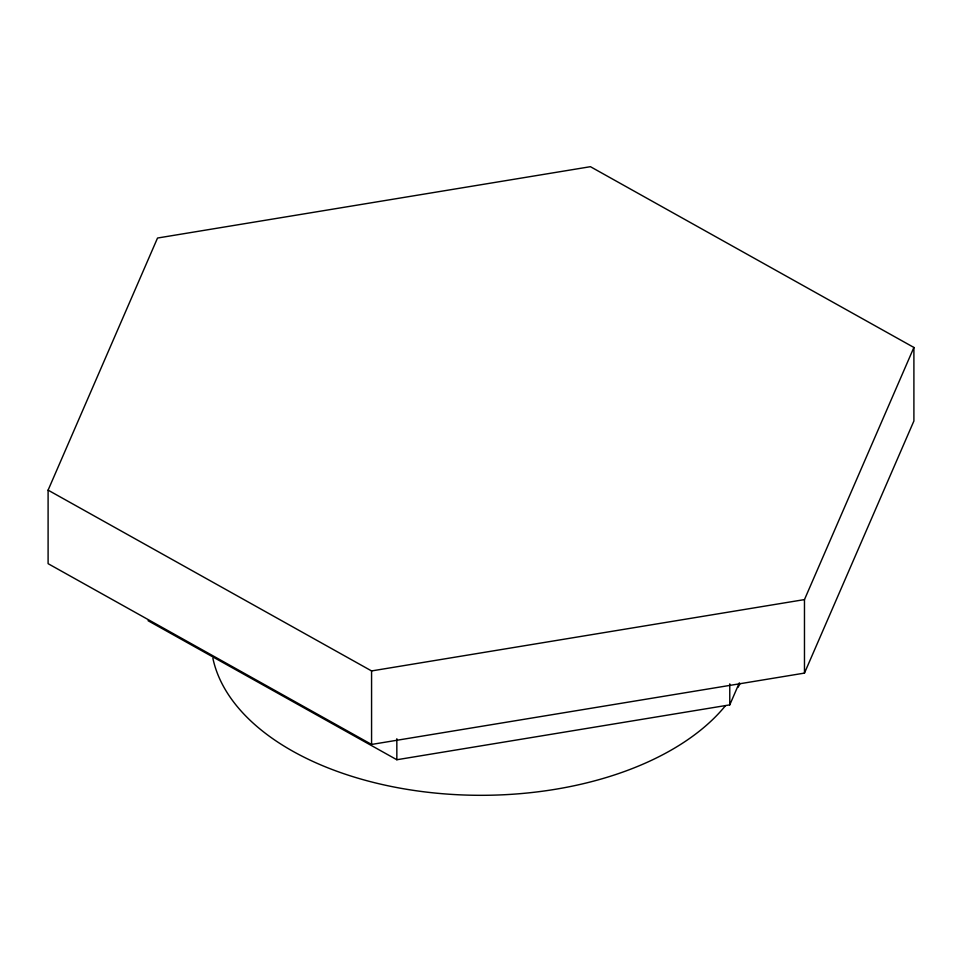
<?xml version="1.0" encoding="UTF-8"?>
<svg xmlns="http://www.w3.org/2000/svg" width="962" height="962" viewBox="0 0 962 962"><rect width="100%" height="100%" fill="white"/><g stroke="black" fill="none" stroke-linecap="round" stroke-linejoin="round"><path stroke-width="1.44" d="M48.1 490.151L157.527 238.035L590.427 166.691L913.9 347.462L913.9 420.983L804.472 673.099L371.572 744.444L48.1 563.672L48.1 490.151L371.572 670.935L804.472 599.591L913.9 347.462M148.076 620.718L396.837 759.739L729.773 704.869L739.321 682.864M804.472 599.591L804.472 673.099M729.773 683.862L729.773 704.869M396.837 738.732L396.837 759.739M371.572 670.935L371.572 744.444M740.079 683.489A270.118 155.952 0 0 1 738.058 687.253M725.456 705.699A270.118 155.952 0 0 1 438.251 793.349A270.118 155.952 0 0 1 212.879 658.261"/></g></svg>
